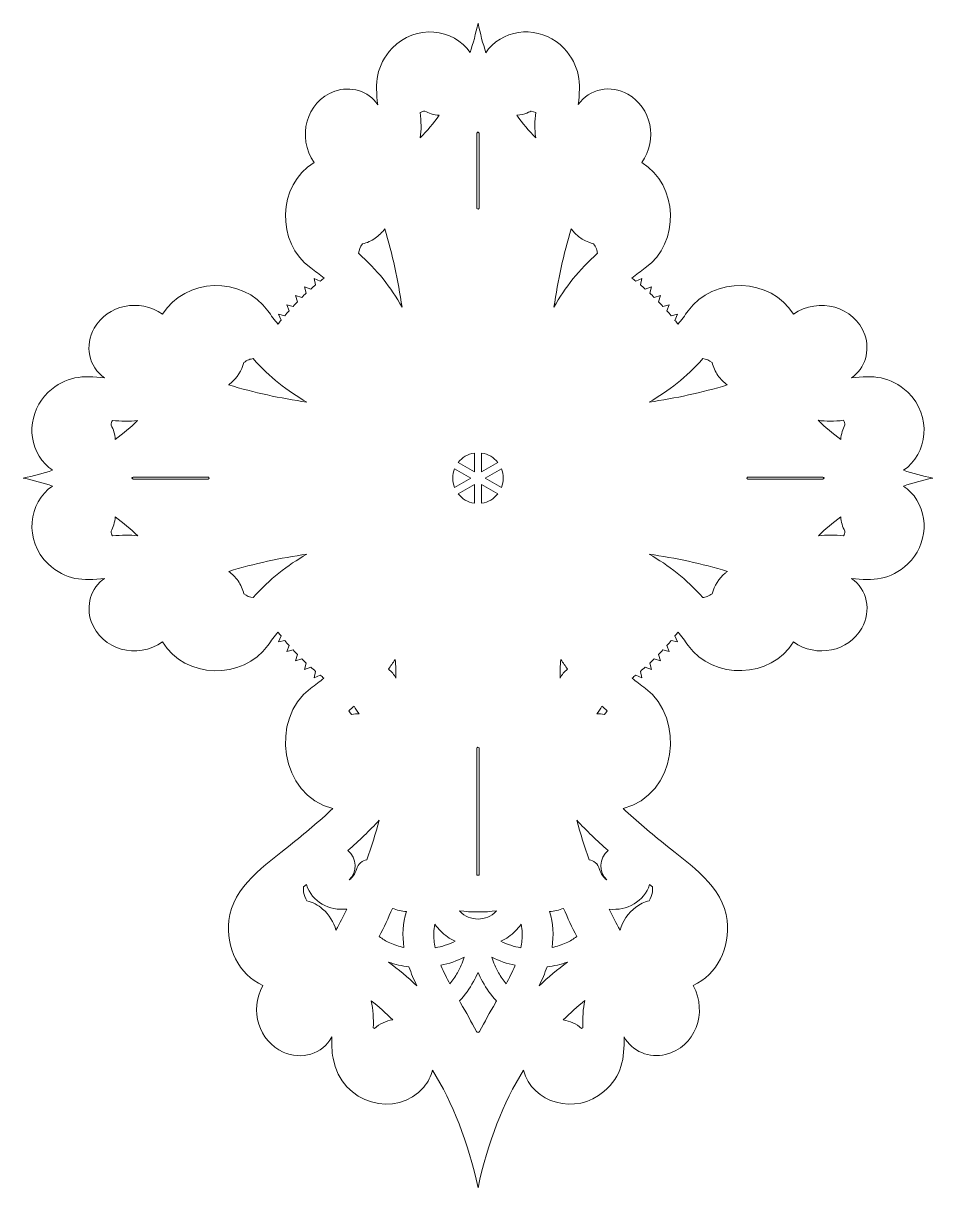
# Model space of a CAD drawing. Header units: millimetres. Extents: x -308 to 308, y -391 to 391.
# Drawn here: x 109.2 to 307.7, y -127 to 127 of the extents above; entities that cross this region are included whole.
import ezdxf

# ---------------------------------------------------------------- set-up
doc = ezdxf.new("R2010")
doc.units = ezdxf.units.MM
doc.header["$MEASUREMENT"] = 0
doc.layers.add('layer 1', color=7, linetype='Continuous')

msp = doc.modelspace()

# ---------------------------------------------------------------- linework, layer by layer
at = {"layer": 'layer 1', "lineweight": 9}
for points, knots in [([(246.9035, 67.1776), (246.9035, 67.1776), (248.271, 67.6171), (248.271, 67.6171), (248.271, 67.6171), (248.271, 67.6171), (247.8316, 66.2499), (247.8316, 66.2499), (247.8316, 66.2499), (248.1557, 65.9181), (248.4754, 65.5819), (248.7911, 65.242), (248.7911, 65.242), (248.7911, 65.242), (250.1785, 65.6139), (250.1785, 65.6139), (250.1785, 65.6139), (250.1785, 65.6139), (249.6726, 64.2701), (249.6726, 64.2701), (249.6726, 64.2701), (249.98, 63.9229), (250.2831, 63.5718), (250.5818, 63.2169), (250.5818, 63.2169), (250.5818, 63.2169), (251.9846, 63.52), (251.9846, 63.52), (251.9846, 63.52), (251.9846, 63.52), (251.4139, 62.2039), (251.4139, 62.2039), (251.4139, 62.2039), (251.6376, 61.9249), (251.8588, 61.6438), (252.0772, 61.3605), (252.0772, 61.3605), (252.8261, 62.2763), (253.5649, 63.2484), (254.2988, 64.2828), (254.2988, 64.2828), (259.6954, 71.8892), (272.4343, 71.6078), (277.2538, 63.5239), (277.2538, 63.5239), (282.7929, 67.3551), (290.5658, 65.3053), (292.825, 59.0506), (292.825, 59.0506), (294.0518, 55.6542), (292.9371, 51.6691), (289.8992, 49.659), (289.8992, 49.659), (294.5793, 50.2134), (298.4144, 50.1022), (302.2225, 46.5014), (302.2225, 46.5014), (307.5685, 41.4463), (306.5808, 32.9895), (301.2497, 29.4994), (301.2497, 29.4994), (303.2763, 28.8435), (305.4093, 28.2696), (307.654, 27.7818), (307.654, 27.7818), (305.4073, 27.2935), (303.2724, 26.7191), (301.2443, 26.0624), (301.2443, 26.0624), (301.8006, 25.6924), (302.3336, 25.2525), (302.8334, 24.7387), (302.8334, 24.7387), (307.0859, 20.3671), (306.5908, 13.1927), (302.2225, 9.0622), (302.2225, 9.0622), (298.418, 5.4648), (294.5847, 5.3517), (289.9101, 5.904), (289.9101, 5.904), (293.4236, 3.531), (294.3159, -1.1938), (292.1747, -4.9285), (292.1747, -4.9285), (289.2664, -10.0011), (282.3823, -11.5305), (277.255, -7.958), (277.255, -7.958), (272.4747, -15.9686), (259.7108, -16.3473), (254.2988, -8.7192), (254.2988, -8.7192), (253.5649, -7.6847), (252.826, -6.7124), (252.077, -5.7967), (252.077, -5.7967), (251.8586, -6.0804), (251.6374, -6.3618), (251.4135, -6.641), (251.4135, -6.641), (251.4135, -6.641), (251.984, -7.9567), (251.984, -7.9567), (251.984, -7.9567), (251.984, -7.9567), (250.5813, -7.6536), (250.5813, -7.6536), (250.5813, -7.6536), (250.2826, -8.0084), (249.9796, -8.3597), (249.6722, -8.7068), (249.6722, -8.7068), (249.6722, -8.7068), (250.178, -10.0503), (250.178, -10.0503), (250.178, -10.0503), (250.178, -10.0503), (248.7909, -9.6785), (248.7909, -9.6785), (248.7909, -9.6785), (248.4754, -10.0182), (248.1557, -10.3538), (247.8318, -10.6855), (247.8318, -10.6855), (247.8318, -10.6855), (248.2713, -12.053), (248.2713, -12.053), (248.2713, -12.053), (248.2713, -12.053), (246.9041, -11.6136), (246.9041, -11.6136), (246.9041, -11.6136), (246.5723, -11.9377), (246.2361, -12.2574), (245.8962, -12.5731), (245.8962, -12.5731), (245.8962, -12.5731), (246.2681, -13.9605), (246.2681, -13.9605), (246.2681, -13.9605), (246.2681, -13.9605), (244.9243, -13.4546), (244.9243, -13.4546), (244.9243, -13.4546), (244.5771, -13.762), (244.226, -14.0651), (243.8711, -14.3638), (243.8711, -14.3638), (243.8711, -14.3638), (244.1742, -15.7666), (244.1742, -15.7666), (244.1742, -15.7666), (244.1742, -15.7666), (242.8581, -15.1959), (242.8581, -15.1959), (242.8581, -15.1959), (242.5934, -15.4082), (242.3268, -15.6181), (242.0582, -15.8256), (242.0582, -15.8256), (242.9756, -16.5928), (243.9472, -17.3524), (244.9785, -18.1106), (244.9785, -18.1106), (253.7446, -24.556), (251.8815, -41.3515), (240.0917, -44.2842), (240.0917, -44.2842), (243.0581, -47.0927), (246.2353, -49.6751), (249.4076, -52.2448), (249.4076, -52.2448), (254.6995, -56.5314), (261.9822, -61.3414), (262.8151, -68.722), (262.8151, -68.722), (263.4666, -74.4952), (260.6921, -80.4448), (255.3942, -82.9156), (255.3942, -82.9156), (258.6457, -88.8626), (255.7998, -96.3419), (249.3626, -97.9493), (249.3626, -97.9493), (245.8639, -98.823), (241.9846, -97.2567), (240.3167, -94.1006), (240.3167, -94.1006), (240.3887, -98.7983), (239.8957, -102.5957), (235.9223, -106.0211), (235.9223, -106.0211), (229.7788, -111.3174), (220.2187, -108.5437), (218.3581, -101.3672), (218.3581, -101.3672), (213.9522, -108.4863), (210.612, -116.9879), (208.4361, -127), (208.4361, -127), (206.2594, -116.9839), (202.9174, -108.4794), (198.5089, -101.3586), (198.5089, -101.3586), (198.1667, -102.6662), (197.5358, -103.9253), (196.6074, -105.0337), (196.6074, -105.0337), (190.7541, -112.0216), (178.6179, -108.852), (176.806, -98.7678), (176.806, -98.7678), (176.526, -97.2095), (176.5116, -95.6675), (176.5487, -94.1086), (176.5487, -94.1086), (174.5254, -97.8606), (169.8681, -99.2113), (165.9261, -97.4124), (165.9261, -97.4124), (160.6274, -94.9944), (158.4725, -88.337), (161.478, -82.9156), (161.478, -82.9156), (156.1802, -80.4448), (153.4056, -74.4955), (154.0571, -68.722), (154.0571, -68.722), (154.8899, -61.3414), (162.1728, -56.5314), (167.4646, -52.2448), (167.4646, -52.2448), (170.6336, -49.6779), (173.8074, -47.0981), (176.7711, -44.293), (176.7711, -44.293), (165.1469, -41.444), (163.0241, -24.6319), (171.8937, -18.1106), (171.8937, -18.1106), (172.925, -17.3524), (173.8965, -16.5927), (174.814, -15.8255), (174.814, -15.8255), (174.545, -15.6179), (174.2781, -15.408), (174.0132, -15.1955), (174.0132, -15.1955), (174.0132, -15.1955), (172.6975, -15.766), (172.6975, -15.766), (172.6975, -15.766), (172.6975, -15.766), (173.0006, -14.3633), (173.0006, -14.3633), (173.0006, -14.3633), (172.6458, -14.0646), (172.2945, -13.7616), (171.9474, -13.4542), (171.9474, -13.4542), (171.9474, -13.4542), (170.6039, -13.96), (170.6039, -13.96), (170.6039, -13.96), (170.6039, -13.96), (170.9757, -12.5729), (170.9757, -12.5729), (170.9757, -12.5729), (170.636, -12.2574), (170.3004, -11.9377), (169.9687, -11.6138), (169.9687, -11.6138), (169.9687, -11.6138), (168.6012, -12.0533), (168.6012, -12.0533), (168.6012, -12.0533), (168.6012, -12.0533), (169.0406, -10.6861), (169.0406, -10.6861), (169.0406, -10.6861), (168.7165, -10.3543), (168.3968, -10.0181), (168.0811, -9.6782), (168.0811, -9.6782), (168.0811, -9.6782), (166.6937, -10.0501), (166.6937, -10.0501), (166.6937, -10.0501), (166.6937, -10.0501), (167.1996, -8.7063), (167.1996, -8.7063), (167.1996, -8.7063), (166.8922, -8.3591), (166.5891, -8.008), (166.2904, -7.6531), (166.2904, -7.6531), (166.2904, -7.6531), (164.8876, -7.9562), (164.8876, -7.9562), (164.8876, -7.9562), (164.8876, -7.9562), (165.4583, -6.6401), (165.4583, -6.6401), (165.4583, -6.6401), (165.2345, -6.3611), (165.0133, -6.08), (164.7949, -5.7966), (164.7949, -5.7966), (164.0459, -6.7124), (163.3072, -7.6845), (162.5732, -8.719), (162.5732, -8.719), (157.1766, -16.3254), (144.4377, -16.044), (139.6182, -7.9601), (139.6182, -7.9601), (134.0792, -11.7912), (126.3063, -9.7416), (124.047, -3.4868), (124.047, -3.4868), (122.8201, -0.0903), (123.9349, 3.8944), (126.9726, 5.9048), (126.9726, 5.9048), (122.2926, 5.3504), (118.4575, 5.4616), (114.6495, 9.0624), (114.6495, 9.0624), (109.3034, 14.1175), (110.2912, 22.5744), (115.6223, 26.0644), (115.6223, 26.0644), (113.5957, 26.7203), (111.4627, 27.2942), (109.218, 27.782), (109.218, 27.782), (111.4647, 28.2703), (113.5996, 28.8447), (115.6277, 29.5014), (115.6277, 29.5014), (115.0714, 29.8714), (114.5384, 30.3113), (114.0386, 30.8251), (114.0386, 30.8251), (109.7861, 35.1967), (110.2812, 42.3711), (114.6495, 46.5016), (114.6495, 46.5016), (118.454, 50.099), (122.2873, 50.2121), (126.9619, 49.6598), (126.9619, 49.6598), (123.4484, 52.0328), (122.5561, 56.7576), (124.6973, 60.4923), (124.6973, 60.4923), (127.6056, 65.5649), (134.4897, 67.0943), (139.617, 63.5218), (139.617, 63.5218), (144.3973, 71.5324), (157.1612, 71.9111), (162.5732, 64.283), (162.5732, 64.283), (163.3072, 63.2485), (164.0461, 62.2763), (164.7951, 61.3604), (164.7951, 61.3604), (165.0136, 61.6441), (165.2347, 61.9256), (165.4587, 62.2048), (165.4587, 62.2048), (165.4587, 62.2048), (164.8882, 63.5205), (164.8882, 63.5205), (164.8882, 63.5205), (164.8882, 63.5205), (166.2909, 63.2174), (166.2909, 63.2174), (166.2909, 63.2174), (166.5896, 63.5722), (166.8926, 63.9235), (167.2, 64.2706), (167.2, 64.2706), (167.2, 64.2706), (166.6942, 65.6141), (166.6942, 65.6141), (166.6942, 65.6141), (166.6942, 65.6141), (168.0813, 65.2423), (168.0813, 65.2423), (168.0813, 65.2423), (168.3968, 65.582), (168.7165, 65.9176), (169.0404, 66.2493), (169.0404, 66.2493), (169.0404, 66.2493), (168.6009, 67.6168), (168.6009, 67.6168), (168.6009, 67.6168), (168.6009, 67.6168), (169.9681, 67.1774), (169.9681, 67.1774), (169.9681, 67.1774), (170.2999, 67.5015), (170.6361, 67.8212), (170.976, 68.1369), (170.976, 68.1369), (170.976, 68.1369), (170.6041, 69.5243), (170.6041, 69.5243), (170.6041, 69.5243), (170.6041, 69.5243), (171.9479, 69.0184), (171.9479, 69.0184), (171.9479, 69.0184), (172.2951, 69.3258), (172.6462, 69.6289), (173.0011, 69.9276), (173.0011, 69.9276), (173.0011, 69.9276), (172.698, 71.3304), (172.698, 71.3304), (172.698, 71.3304), (172.698, 71.3304), (174.0141, 70.7597), (174.0141, 70.7597), (174.0141, 70.7597), (174.2931, 70.9834), (174.5742, 71.2045), (174.8575, 71.423), (174.8575, 71.423), (173.9417, 72.172), (172.9696, 72.9108), (171.9351, 73.6447), (171.9351, 73.6447), (164.3287, 79.0413), (164.6101, 91.7802), (172.694, 96.5997), (172.694, 96.5997), (168.8629, 102.1387), (170.9125, 109.9116), (177.1673, 112.1709), (177.1673, 112.1709), (180.5638, 113.3978), (184.5485, 112.283), (186.5589, 109.2453), (186.5589, 109.2453), (186.0045, 113.9253), (186.1157, 117.7604), (189.7165, 121.5684), (189.7165, 121.5684), (194.7716, 126.9145), (203.2285, 125.9267), (206.7185, 120.5956), (206.7185, 120.5956), (207.3744, 122.6222), (207.9483, 124.7552), (208.4361, 126.9999), (208.4361, 126.9999), (208.9244, 124.7532), (209.4988, 122.6183), (210.1555, 120.5902), (210.1555, 120.5902), (210.5255, 121.1465), (210.9654, 121.6795), (211.4792, 122.1793), (211.4792, 122.1793), (215.8508, 126.4318), (223.0252, 125.9367), (227.1557, 121.5684), (227.1557, 121.5684), (230.7531, 117.7639), (230.8662, 113.9306), (230.3139, 109.256), (230.3139, 109.256), (232.6869, 112.7695), (237.4117, 113.6618), (241.1464, 111.5206), (241.1464, 111.5206), (246.219, 108.6123), (247.7484, 101.7282), (244.1759, 96.6009), (244.1759, 96.6009), (252.1865, 91.8206), (252.5652, 79.0567), (244.9371, 73.6447), (244.9371, 73.6447), (243.9026, 72.9108), (242.9304, 72.1719), (242.0146, 71.4229), (242.0146, 71.4229), (242.2983, 71.2044), (242.5798, 70.9833), (242.859, 70.7593), (242.859, 70.7593), (242.859, 70.7593), (244.1747, 71.3298), (244.1747, 71.3298), (244.1747, 71.3298), (244.1747, 71.3298), (243.8716, 69.9271), (243.8716, 69.9271), (243.8716, 69.9271), (244.2264, 69.6284), (244.5777, 69.3254), (244.9248, 69.018), (244.9248, 69.018), (244.9248, 69.018), (246.2683, 69.5238), (246.2683, 69.5238), (246.2683, 69.5238), (246.2683, 69.5238), (245.8965, 68.1367), (245.8965, 68.1367), (245.8965, 68.1367), (246.2362, 67.8212), (246.5718, 67.5015), (246.9035, 67.1776)], [0, 0, 0, 0, 0.00763359, 0.00763359, 0.00763359, 0.00763359, 0.01526718, 0.01526718, 0.01526718, 0.01526718, 0.02290076, 0.02290076, 0.02290076, 0.02290076, 0.03053435, 0.03053435, 0.03053435, 0.03053435, 0.03816794, 0.03816794, 0.03816794, 0.03816794, 0.04580153, 0.04580153, 0.04580153, 0.04580153, 0.05343511, 0.05343511, 0.05343511, 0.05343511, 0.0610687, 0.0610687, 0.0610687, 0.0610687, 0.06870229, 0.06870229, 0.06870229, 0.06870229, 0.07633588, 0.07633588, 0.07633588, 0.07633588, 0.08396947, 0.08396947, 0.08396947, 0.08396947, 0.09160305, 0.09160305, 0.09160305, 0.09160305, 0.09923664, 0.09923664, 0.09923664, 0.09923664, 0.10687023, 0.10687023, 0.10687023, 0.10687023, 0.11450382, 0.11450382, 0.11450382, 0.11450382, 0.1221374, 0.1221374, 0.1221374, 0.1221374, 0.12977099, 0.12977099, 0.12977099, 0.12977099, 0.13740458, 0.13740458, 0.13740458, 0.13740458, 0.14503817, 0.14503817, 0.14503817, 0.14503817, 0.15267176, 0.15267176, 0.15267176, 0.15267176, 0.16030534, 0.16030534, 0.16030534, 0.16030534, 0.16793893, 0.16793893, 0.16793893, 0.16793893, 0.17557252, 0.17557252, 0.17557252, 0.17557252, 0.18320611, 0.18320611, 0.18320611, 0.18320611, 0.19083969, 0.19083969, 0.19083969, 0.19083969, 0.19847328, 0.19847328, 0.19847328, 0.19847328, 0.20610687, 0.20610687, 0.20610687, 0.20610687, 0.21374046, 0.21374046, 0.21374046, 0.21374046, 0.22137405, 0.22137405, 0.22137405, 0.22137405, 0.22900763, 0.22900763, 0.22900763, 0.22900763, 0.23664122, 0.23664122, 0.23664122, 0.23664122, 0.24427481, 0.24427481, 0.24427481, 0.24427481, 0.2519084, 0.2519084, 0.2519084, 0.2519084, 0.25954198, 0.25954198, 0.25954198, 0.25954198, 0.26717557, 0.26717557, 0.26717557, 0.26717557, 0.27480916, 0.27480916, 0.27480916, 0.27480916, 0.28244275, 0.28244275, 0.28244275, 0.28244275, 0.29007634, 0.29007634, 0.29007634, 0.29007634, 0.29770992, 0.29770992, 0.29770992, 0.29770992, 0.30534351, 0.30534351, 0.30534351, 0.30534351, 0.3129771, 0.3129771, 0.3129771, 0.3129771, 0.32061069, 0.32061069, 0.32061069, 0.32061069, 0.32824427, 0.32824427, 0.32824427, 0.32824427, 0.33587786, 0.33587786, 0.33587786, 0.33587786, 0.34351145, 0.34351145, 0.34351145, 0.34351145, 0.35114504, 0.35114504, 0.35114504, 0.35114504, 0.35877863, 0.35877863, 0.35877863, 0.35877863, 0.36641221, 0.36641221, 0.36641221, 0.36641221, 0.3740458, 0.3740458, 0.3740458, 0.3740458, 0.38167939, 0.38167939, 0.38167939, 0.38167939, 0.38931298, 0.38931298, 0.38931298, 0.38931298, 0.39694656, 0.39694656, 0.39694656, 0.39694656, 0.40458015, 0.40458015, 0.40458015, 0.40458015, 0.41221374, 0.41221374, 0.41221374, 0.41221374, 0.41984733, 0.41984733, 0.41984733, 0.41984733, 0.42748092, 0.42748092, 0.42748092, 0.42748092, 0.4351145, 0.4351145, 0.4351145, 0.4351145, 0.44274809, 0.44274809, 0.44274809, 0.44274809, 0.45038168, 0.45038168, 0.45038168, 0.45038168, 0.45801527, 0.45801527, 0.45801527, 0.45801527, 0.46564885, 0.46564885, 0.46564885, 0.46564885, 0.47328244, 0.47328244, 0.47328244, 0.47328244, 0.48091603, 0.48091603, 0.48091603, 0.48091603, 0.48854962, 0.48854962, 0.48854962, 0.48854962, 0.49618321, 0.49618321, 0.49618321, 0.49618321, 0.50381679, 0.50381679, 0.50381679, 0.50381679, 0.51145038, 0.51145038, 0.51145038, 0.51145038, 0.51908397, 0.51908397, 0.51908397, 0.51908397, 0.52671756, 0.52671756, 0.52671756, 0.52671756, 0.53435115, 0.53435115, 0.53435115, 0.53435115, 0.54198473, 0.54198473, 0.54198473, 0.54198473, 0.54961832, 0.54961832, 0.54961832, 0.54961832, 0.55725191, 0.55725191, 0.55725191, 0.55725191, 0.5648855, 0.5648855, 0.5648855, 0.5648855, 0.57251908, 0.57251908, 0.57251908, 0.57251908, 0.58015267, 0.58015267, 0.58015267, 0.58015267, 0.58778626, 0.58778626, 0.58778626, 0.58778626, 0.59541985, 0.59541985, 0.59541985, 0.59541985, 0.60305344, 0.60305344, 0.60305344, 0.60305344, 0.61068702, 0.61068702, 0.61068702, 0.61068702, 0.61832061, 0.61832061, 0.61832061, 0.61832061, 0.6259542, 0.6259542, 0.6259542, 0.6259542, 0.63358779, 0.63358779, 0.63358779, 0.63358779, 0.64122137, 0.64122137, 0.64122137, 0.64122137, 0.64885496, 0.64885496, 0.64885496, 0.64885496, 0.65648855, 0.65648855, 0.65648855, 0.65648855, 0.66412214, 0.66412214, 0.66412214, 0.66412214, 0.67175573, 0.67175573, 0.67175573, 0.67175573, 0.67938931, 0.67938931, 0.67938931, 0.67938931, 0.6870229, 0.6870229, 0.6870229, 0.6870229, 0.69465649, 0.69465649, 0.69465649, 0.69465649, 0.70229008, 0.70229008, 0.70229008, 0.70229008, 0.70992366, 0.70992366, 0.70992366, 0.70992366, 0.71755725, 0.71755725, 0.71755725, 0.71755725, 0.72519084, 0.72519084, 0.72519084, 0.72519084, 0.73282443, 0.73282443, 0.73282443, 0.73282443, 0.74045802, 0.74045802, 0.74045802, 0.74045802, 0.7480916, 0.7480916, 0.7480916, 0.7480916, 0.75572519, 0.75572519, 0.75572519, 0.75572519, 0.76335878, 0.76335878, 0.76335878, 0.76335878, 0.77099237, 0.77099237, 0.77099237, 0.77099237, 0.77862595, 0.77862595, 0.77862595, 0.77862595, 0.78625954, 0.78625954, 0.78625954, 0.78625954, 0.79389313, 0.79389313, 0.79389313, 0.79389313, 0.80152672, 0.80152672, 0.80152672, 0.80152672, 0.80916031, 0.80916031, 0.80916031, 0.80916031, 0.81679389, 0.81679389, 0.81679389, 0.81679389, 0.82442748, 0.82442748, 0.82442748, 0.82442748, 0.83206107, 0.83206107, 0.83206107, 0.83206107, 0.83969466, 0.83969466, 0.83969466, 0.83969466, 0.84732824, 0.84732824, 0.84732824, 0.84732824, 0.85496183, 0.85496183, 0.85496183, 0.85496183, 0.86259542, 0.86259542, 0.86259542, 0.86259542, 0.87022901, 0.87022901, 0.87022901, 0.87022901, 0.8778626, 0.8778626, 0.8778626, 0.8778626, 0.88549618, 0.88549618, 0.88549618, 0.88549618, 0.89312977, 0.89312977, 0.89312977, 0.89312977, 0.90076336, 0.90076336, 0.90076336, 0.90076336, 0.90839695, 0.90839695, 0.90839695, 0.90839695, 0.91603053, 0.91603053, 0.91603053, 0.91603053, 0.92366412, 0.92366412, 0.92366412, 0.92366412, 0.93129771, 0.93129771, 0.93129771, 0.93129771, 0.9389313, 0.9389313, 0.9389313, 0.9389313, 0.94656489, 0.94656489, 0.94656489, 0.94656489, 0.95419847, 0.95419847, 0.95419847, 0.95419847, 0.96183206, 0.96183206, 0.96183206, 0.96183206, 0.96946565, 0.96946565, 0.96946565, 0.96946565, 0.97709924, 0.97709924, 0.97709924, 0.97709924, 0.98473282, 0.98473282, 0.98473282, 0.98473282, 1, 1, 1, 1]), ([(199.9825, 106.9412), (198.7053, 105.1631), (197.3184, 103.5272), (195.8264, 102.0277), (195.8264, 102.0277), (196.0941, 103.7274), (196.0499, 105.5502), (195.825, 107.5359), (195.825, 107.5359), (196.1403, 107.7019), (196.4786, 107.7982), (196.8399, 107.8455), (196.8399, 107.8455), (197.2832, 107.6012), (197.7529, 107.4066), (198.2375, 107.259), (198.2375, 107.259), (198.8279, 107.0792), (199.4114, 106.9764), (199.9825, 106.9412)], [0, 0, 0, 0, 0.16666667, 0.16666667, 0.16666667, 0.16666667, 0.33333333, 0.33333333, 0.33333333, 0.33333333, 0.5, 0.5, 0.5, 0.5, 0.66666667, 0.66666667, 0.66666667, 0.66666667, 1, 1, 1, 1]), ([(221.0306, 102.0431), (219.5478, 103.5351), (218.1689, 105.162), (216.8983, 106.9293), (216.8983, 106.9293), (218.6818, 107.0571), (219.9132, 107.8245), (220.025, 107.8459), (220.025, 107.8459), (220.025, 107.8459), (221.045, 107.5374), (221.045, 107.5374), (221.045, 107.5374), (220.8289, 105.7012), (220.7262, 103.8825), (221.0306, 102.0431)], [0, 0, 0, 0, 0.2, 0.2, 0.2, 0.2, 0.4, 0.4, 0.4, 0.4, 0.6, 0.6, 0.6, 0.6, 1, 1, 1, 1]), ([(208.4361, 103.3547), (208.361, 103.241), (208.2854, 103.1276), (208.2094, 103.0145), (208.2094, 103.0145), (208.2094, 103.0145), (208.2094, 86.5955), (208.2094, 86.5955), (208.2094, 86.5955), (208.2851, 86.5511), (208.3607, 86.5064), (208.4361, 86.4615), (208.4361, 86.4615), (208.5115, 86.5064), (208.5871, 86.5511), (208.6628, 86.5955), (208.6628, 86.5955), (208.6628, 86.5955), (208.6628, 103.0145), (208.6628, 103.0145), (208.6628, 103.0145), (208.5868, 103.1276), (208.5112, 103.241), (208.4361, 103.3547)], [0, 0, 0, 0, 0.14285714, 0.14285714, 0.14285714, 0.14285714, 0.28571429, 0.28571429, 0.28571429, 0.28571429, 0.42857143, 0.42857143, 0.42857143, 0.42857143, 0.57142857, 0.57142857, 0.57142857, 0.57142857, 0.71428571, 0.71428571, 0.71428571, 0.71428571, 1, 1, 1, 1]), ([(188.1009, 82.172), (189.7898, 76.5986), (191.0166, 70.9083), (191.858, 65.0991), (191.858, 65.0991), (189.4457, 69.386), (186.4037, 73.2375), (182.3731, 76.8326), (182.3731, 76.8326), (182.4545, 77.5892), (182.759, 78.2475), (183.2146, 78.8634), (183.2146, 78.8634), (184.2221, 79.107), (185.1698, 79.5413), (186.0205, 80.139), (186.0205, 80.139), (186.8364, 80.7123), (187.5317, 81.4016), (188.1009, 82.172)], [0, 0, 0, 0, 0.16666667, 0.16666667, 0.16666667, 0.16666667, 0.33333333, 0.33333333, 0.33333333, 0.33333333, 0.5, 0.5, 0.5, 0.5, 0.66666667, 0.66666667, 0.66666667, 0.66666667, 1, 1, 1, 1]), ([(225.0142, 65.099), (225.8551, 70.9055), (227.0814, 76.5932), (228.7689, 82.164), (228.7689, 82.164), (230.7907, 79.4313), (233.5311, 78.958), (233.6413, 78.8849), (233.6413, 78.8849), (233.8976, 78.5408), (234.118, 78.168), (234.2728, 77.768), (234.2728, 77.768), (234.3906, 77.4638), (234.4652, 77.152), (234.4993, 76.8327), (234.4993, 76.8327), (230.4685, 73.2376), (227.4265, 69.386), (225.0142, 65.099)], [0, 0, 0, 0, 0.16666667, 0.16666667, 0.16666667, 0.16666667, 0.33333333, 0.33333333, 0.33333333, 0.33333333, 0.5, 0.5, 0.5, 0.5, 0.66666667, 0.66666667, 0.66666667, 0.66666667, 1, 1, 1, 1]), ([(171.119, 44.36), (165.2999, 45.2027), (159.6002, 46.4323), (154.0179, 48.1255), (154.0179, 48.1255), (154.1846, 48.2504), (154.3489, 48.3813), (154.5101, 48.5188), (154.5101, 48.5188), (155.892, 49.6981), (156.8997, 51.2281), (157.3333, 52.9874), (157.3333, 52.9874), (157.6773, 53.2436), (158.05, 53.4639), (158.4499, 53.6187), (158.4499, 53.6187), (158.7541, 53.7365), (159.0659, 53.8111), (159.3852, 53.8452), (159.3852, 53.8452), (162.9803, 49.8144), (166.832, 46.7724), (171.119, 44.36)], [0, 0, 0, 0, 0.14285714, 0.14285714, 0.14285714, 0.14285714, 0.28571429, 0.28571429, 0.28571429, 0.28571429, 0.42857143, 0.42857143, 0.42857143, 0.42857143, 0.57142857, 0.57142857, 0.57142857, 0.57142857, 0.71428571, 0.71428571, 0.71428571, 0.71428571, 1, 1, 1, 1]), ([(262.8261, 48.117), (257.2528, 46.4282), (251.5624, 45.2013), (245.7532, 44.3599), (245.7532, 44.3599), (250.0401, 46.7721), (253.8916, 49.8142), (257.4867, 53.8448), (257.4867, 53.8448), (258.2433, 53.7634), (258.9016, 53.4589), (259.5175, 53.0033), (259.5175, 53.0033), (259.7611, 51.9958), (260.1954, 51.0481), (260.7931, 50.1974), (260.7931, 50.1974), (261.3664, 49.3815), (262.0557, 48.6862), (262.8261, 48.117)], [0, 0, 0, 0, 0.16666667, 0.16666667, 0.16666667, 0.16666667, 0.33333333, 0.33333333, 0.33333333, 0.33333333, 0.5, 0.5, 0.5, 0.5, 0.66666667, 0.66666667, 0.66666667, 0.66666667, 1, 1, 1, 1]), ([(134.1748, 40.3765), (132.6806, 38.8914), (131.0511, 37.5108), (129.2807, 36.2386), (129.2807, 36.2386), (129.2164, 37.3254), (128.9113, 38.4002), (128.3716, 39.3716), (128.3716, 39.3716), (128.4185, 39.7344), (128.5146, 40.0742), (128.6809, 40.3909), (128.6809, 40.3909), (130.5169, 40.1748), (132.3355, 40.0722), (134.1748, 40.3765)], [0, 0, 0, 0, 0.2, 0.2, 0.2, 0.2, 0.4, 0.4, 0.4, 0.4, 0.6, 0.6, 0.6, 0.6, 1, 1, 1, 1]), ([(287.5953, 36.2354), (285.8172, 37.5126), (284.1813, 38.8995), (282.6818, 40.3915), (282.6818, 40.3915), (284.3815, 40.1238), (286.2043, 40.168), (288.19, 40.3929), (288.19, 40.3929), (288.356, 40.0776), (288.4523, 39.7393), (288.4996, 39.378), (288.4996, 39.378), (288.2553, 38.9347), (288.0607, 38.465), (287.9131, 37.9804), (287.9131, 37.9804), (287.7333, 37.39), (287.6305, 36.8065), (287.5953, 36.2354)], [0, 0, 0, 0, 0.16666667, 0.16666667, 0.16666667, 0.16666667, 0.33333333, 0.33333333, 0.33333333, 0.33333333, 0.5, 0.5, 0.5, 0.5, 0.66666667, 0.66666667, 0.66666667, 0.66666667, 1, 1, 1, 1]), ([(207.6392, 33.2454), (206.2103, 33.0389), (204.9585, 32.2853), (204.1032, 31.2037), (204.1032, 31.2037), (204.1032, 31.2037), (207.6391, 29.1622), (207.6391, 29.1622), (207.6391, 29.1622), (207.6391, 29.1622), (207.6392, 33.2454), (207.6392, 33.2454)], [0, 0, 0, 0, 0.25, 0.25, 0.25, 0.25, 0.5, 0.5, 0.5, 0.5, 1, 1, 1, 1]), ([(212.7689, 31.2036), (211.9135, 32.2852), (210.6618, 33.0388), (209.233, 33.2454), (209.233, 33.2454), (209.233, 33.2454), (209.2329, 29.162), (209.2329, 29.162), (209.2329, 29.162), (209.2329, 29.162), (212.7689, 31.2036), (212.7689, 31.2036)], [0, 0, 0, 0, 0.25, 0.25, 0.25, 0.25, 0.5, 0.5, 0.5, 0.5, 1, 1, 1, 1]), ([(149.7559, 27.7816), (149.7109, 27.857), (149.6662, 27.9326), (149.6218, 28.0083), (149.6218, 28.0083), (149.6218, 28.0083), (133.2028, 28.0083), (133.2028, 28.0083), (133.2028, 28.0083), (133.0899, 27.9324), (132.9767, 27.857), (132.8632, 27.782), (132.8632, 27.782), (132.9771, 27.7068), (133.0907, 27.6311), (133.204, 27.5549), (133.204, 27.5549), (133.204, 27.5549), (149.6218, 27.5549), (149.6218, 27.5549), (149.6218, 27.5549), (149.6662, 27.6306), (149.7109, 27.7062), (149.7559, 27.7816)], [0, 0, 0, 0, 0.14285714, 0.14285714, 0.14285714, 0.14285714, 0.28571429, 0.28571429, 0.28571429, 0.28571429, 0.42857143, 0.42857143, 0.42857143, 0.42857143, 0.57142857, 0.57142857, 0.57142857, 0.57142857, 0.71428571, 0.71428571, 0.71428571, 0.71428571, 1, 1, 1, 1]), ([(203.3053, 29.8241), (203.0536, 29.1924), (202.915, 28.5034), (202.915, 27.7819), (202.915, 27.7819), (202.915, 27.0604), (203.0537, 26.3714), (203.3053, 25.7397), (203.3053, 25.7397), (203.3053, 25.7397), (206.8424, 27.7819), (206.8424, 27.7819), (206.8424, 27.7819), (206.8424, 27.7819), (203.3053, 29.8241), (203.3053, 29.8241)], [0, 0, 0, 0, 0.2, 0.2, 0.2, 0.2, 0.4, 0.4, 0.4, 0.4, 0.6, 0.6, 0.6, 0.6, 1, 1, 1, 1]), ([(213.5668, 25.7398), (213.8184, 26.3715), (213.957, 27.0605), (213.957, 27.7819), (213.957, 27.7819), (213.957, 28.5033), (213.8185, 29.1923), (213.5668, 29.824), (213.5668, 29.824), (213.5668, 29.824), (210.0297, 27.7819), (210.0297, 27.7819), (210.0297, 27.7819), (210.0297, 27.7819), (213.5668, 25.7398), (213.5668, 25.7398)], [0, 0, 0, 0, 0.2, 0.2, 0.2, 0.2, 0.4, 0.4, 0.4, 0.4, 0.6, 0.6, 0.6, 0.6, 1, 1, 1, 1]), ([(267.25, 28.0079), (267.2056, 27.9322), (267.1609, 27.8566), (267.116, 27.7812), (267.116, 27.7812), (267.1609, 27.7058), (267.2056, 27.6302), (267.25, 27.5545), (267.25, 27.5545), (267.25, 27.5545), (283.6678, 27.5545), (283.6678, 27.5545), (283.6678, 27.5545), (283.7812, 27.6307), (283.8949, 27.7065), (284.0088, 27.7818), (284.0088, 27.7818), (283.8954, 27.8567), (283.7823, 27.9321), (283.6695, 28.0079), (283.6695, 28.0079), (283.6695, 28.0079), (267.25, 28.0079), (267.25, 28.0079)], [0, 0, 0, 0, 0.14285714, 0.14285714, 0.14285714, 0.14285714, 0.28571429, 0.28571429, 0.28571429, 0.28571429, 0.42857143, 0.42857143, 0.42857143, 0.42857143, 0.57142857, 0.57142857, 0.57142857, 0.57142857, 0.71428571, 0.71428571, 0.71428571, 0.71428571, 1, 1, 1, 1]), ([(204.1031, 24.3601), (204.9585, 23.2785), (206.2103, 22.525), (207.6392, 22.3184), (207.6392, 22.3184), (207.6392, 22.3184), (207.6393, 26.4017), (207.6393, 26.4017), (207.6393, 26.4017), (207.6393, 26.4017), (204.1031, 24.3601), (204.1031, 24.3601)], [0, 0, 0, 0, 0.25, 0.25, 0.25, 0.25, 0.5, 0.5, 0.5, 0.5, 1, 1, 1, 1]), ([(209.233, 22.3184), (210.6618, 22.5251), (211.9136, 23.2785), (212.7689, 24.3602), (212.7689, 24.3602), (212.7689, 24.3602), (209.2329, 26.4018), (209.2329, 26.4018), (209.2329, 26.4018), (209.2329, 26.4018), (209.233, 22.3184), (209.233, 22.3184)], [0, 0, 0, 0, 0.25, 0.25, 0.25, 0.25, 0.5, 0.5, 0.5, 0.5, 1, 1, 1, 1]), ([(129.2767, 19.3284), (131.0548, 18.0512), (132.6907, 16.6643), (134.1902, 15.1723), (134.1902, 15.1723), (132.4905, 15.44), (130.6677, 15.3958), (128.682, 15.1709), (128.682, 15.1709), (128.516, 15.4862), (128.4197, 15.8245), (128.3724, 16.1858), (128.3724, 16.1858), (128.6167, 16.6291), (128.8113, 17.0988), (128.9589, 17.5834), (128.9589, 17.5834), (129.1387, 18.1738), (129.2415, 18.7573), (129.2767, 19.3284)], [0, 0, 0, 0, 0.16666667, 0.16666667, 0.16666667, 0.16666667, 0.33333333, 0.33333333, 0.33333333, 0.33333333, 0.5, 0.5, 0.5, 0.5, 0.66666667, 0.66666667, 0.66666667, 0.66666667, 1, 1, 1, 1]), ([(282.6972, 15.1873), (284.1914, 16.6724), (285.8209, 18.053), (287.5913, 19.3252), (287.5913, 19.3252), (287.6556, 18.2384), (287.9607, 17.1636), (288.5004, 16.1922), (288.5004, 16.1922), (288.4535, 15.8294), (288.3574, 15.4896), (288.1911, 15.1729), (288.1911, 15.1729), (286.3551, 15.389), (284.5365, 15.4916), (282.6972, 15.1873)], [0, 0, 0, 0, 0.2, 0.2, 0.2, 0.2, 0.4, 0.4, 0.4, 0.4, 0.6, 0.6, 0.6, 0.6, 1, 1, 1, 1]), ([(154.0459, 7.4468), (159.6193, 9.1357), (165.3095, 10.3625), (171.1188, 11.2039), (171.1188, 11.2039), (166.8319, 8.7916), (162.9804, 5.7496), (159.3853, 1.719), (159.3853, 1.719), (158.6287, 1.8004), (157.9704, 2.1049), (157.3545, 2.5605), (157.3545, 2.5605), (157.1109, 3.568), (156.6766, 4.5157), (156.0789, 5.3664), (156.0789, 5.3664), (155.5056, 6.1823), (154.8163, 6.8776), (154.0459, 7.4468)], [0, 0, 0, 0, 0.16666667, 0.16666667, 0.16666667, 0.16666667, 0.33333333, 0.33333333, 0.33333333, 0.33333333, 0.5, 0.5, 0.5, 0.5, 0.66666667, 0.66666667, 0.66666667, 0.66666667, 1, 1, 1, 1]), ([(245.7529, 11.2038), (251.572, 10.3611), (257.2717, 9.1315), (262.8541, 7.4383), (262.8541, 7.4383), (262.6873, 7.3134), (262.5231, 7.1825), (262.3619, 7.045), (262.3619, 7.045), (260.98, 5.8657), (259.9723, 4.3357), (259.5387, 2.5764), (259.5387, 2.5764), (259.1947, 2.3202), (258.822, 2.0999), (258.4221, 1.9451), (258.4221, 1.9451), (258.1179, 1.8273), (257.8061, 1.7527), (257.4868, 1.7186), (257.4868, 1.7186), (253.8917, 5.7494), (250.04, 8.7915), (245.7529, 11.2038)], [0, 0, 0, 0, 0.14285714, 0.14285714, 0.14285714, 0.14285714, 0.28571429, 0.28571429, 0.28571429, 0.28571429, 0.42857143, 0.42857143, 0.42857143, 0.42857143, 0.57142857, 0.57142857, 0.57142857, 0.57142857, 0.71428571, 0.71428571, 0.71428571, 0.71428571, 1, 1, 1, 1]), ([(190.3525, -11.7963), (189.8821, -12.5128), (189.392, -13.2162), (188.8824, -13.9059), (188.8824, -13.9059), (189.6071, -14.3882), (190.1708, -15.0716), (190.4941, -15.8803), (190.4941, -15.8803), (190.554, -14.5116), (190.5047, -13.1518), (190.3525, -11.7963)], [0, 0, 0, 0, 0.25, 0.25, 0.25, 0.25, 0.5, 0.5, 0.5, 0.5, 1, 1, 1, 1]), ([(226.3781, -15.8803), (226.7014, -15.0716), (227.2651, -14.3882), (227.9898, -13.9059), (227.9898, -13.9059), (227.4802, -13.2162), (226.9901, -12.5128), (226.5197, -11.7963), (226.5197, -11.7963), (226.3675, -13.1518), (226.3182, -14.5116), (226.3781, -15.8803)], [0, 0, 0, 0, 0.25, 0.25, 0.25, 0.25, 0.5, 0.5, 0.5, 0.5, 1, 1, 1, 1]), ([(181.406, -21.9471), (181.0202, -22.2865), (180.6304, -22.6213), (180.2368, -22.9517), (180.2368, -22.9517), (180.4078, -23.2584), (180.6196, -23.5337), (180.8703, -23.7856), (180.8703, -23.7856), (181.4305, -23.675), (181.9889, -23.6246), (182.5402, -23.6297), (182.5402, -23.6297), (182.0874, -23.1405), (181.7028, -22.5779), (181.406, -21.9471)], [0, 0, 0, 0, 0.2, 0.2, 0.2, 0.2, 0.4, 0.4, 0.4, 0.4, 0.6, 0.6, 0.6, 0.6, 1, 1, 1, 1]), ([(236.0016, -23.7858), (236.2525, -23.5339), (236.4644, -23.2586), (236.6354, -22.9517), (236.6354, -22.9517), (236.2418, -22.6213), (235.852, -22.2865), (235.4662, -21.9471), (235.4662, -21.9471), (235.1703, -22.5759), (234.7873, -23.1368), (234.3364, -23.6249), (234.3364, -23.6249), (234.8863, -23.6213), (235.4431, -23.6734), (236.0016, -23.7858)], [0, 0, 0, 0, 0.2, 0.2, 0.2, 0.2, 0.4, 0.4, 0.4, 0.4, 0.6, 0.6, 0.6, 0.6, 1, 1, 1, 1]), ([(208.4357, -30.8986), (208.3603, -30.9436), (208.2847, -30.9883), (208.209, -31.0327), (208.209, -31.0327), (208.209, -31.0327), (208.209, -58.8552), (208.209, -58.8552), (208.209, -58.8552), (208.3601, -58.8567), (208.5113, -58.8567), (208.6624, -58.8552), (208.6624, -58.8552), (208.6624, -58.8552), (208.6624, -31.0327), (208.6624, -31.0327), (208.6624, -31.0327), (208.5867, -30.9883), (208.5111, -30.9436), (208.4357, -30.8986)], [0, 0, 0, 0, 0.16666667, 0.16666667, 0.16666667, 0.16666667, 0.33333333, 0.33333333, 0.33333333, 0.33333333, 0.5, 0.5, 0.5, 0.5, 0.66666667, 0.66666667, 0.66666667, 0.66666667, 1, 1, 1, 1]), ([(186.8829, -46.8256), (186.0869, -49.7616), (185.1988, -52.6523), (184.2092, -55.4841), (184.2092, -55.4841), (183.2012, -55.6344), (182.2756, -56.2904), (181.8956, -57.5846), (181.8956, -57.5846), (181.6182, -58.5294), (181.0978, -59.3844), (180.3004, -59.8712), (180.3004, -59.8712), (182.1984, -58.2388), (182.004, -55.1072), (180.0682, -53.4245), (180.0682, -53.4245), (182.4708, -51.3095), (184.7704, -49.1255), (186.8829, -46.8256)], [0, 0, 0, 0, 0.16666667, 0.16666667, 0.16666667, 0.16666667, 0.33333333, 0.33333333, 0.33333333, 0.33333333, 0.5, 0.5, 0.5, 0.5, 0.66666667, 0.66666667, 0.66666667, 0.66666667, 1, 1, 1, 1]), ([(232.6611, -55.4785), (231.6721, -52.6486), (230.7849, -49.7597), (229.9894, -46.8257), (229.9894, -46.8257), (232.1019, -49.1255), (234.4015, -51.3095), (236.804, -53.4245), (236.804, -53.4245), (234.8684, -55.1071), (234.6736, -58.2386), (236.5718, -59.8712), (236.5718, -59.8712), (235.7744, -59.3844), (235.2539, -58.5295), (234.9766, -57.5847), (234.9766, -57.5847), (234.594, -56.2813), (233.6683, -55.6255), (232.6611, -55.4785)], [0, 0, 0, 0, 0.16666667, 0.16666667, 0.16666667, 0.16666667, 0.33333333, 0.33333333, 0.33333333, 0.33333333, 0.5, 0.5, 0.5, 0.5, 0.66666667, 0.66666667, 0.66666667, 0.66666667, 1, 1, 1, 1]), ([(179.8052, -66.2171), (179.0588, -67.7765), (178.2726, -69.309), (177.4454, -70.8124), (177.4454, -70.8124), (176.9576, -69.0611), (175.9796, -67.4489), (174.5343, -66.2068), (174.5343, -66.2068), (173.5345, -65.3475), (172.3654, -64.7284), (171.095, -64.3977), (171.095, -64.3977), (170.7591, -63.8284), (170.4901, -63.2049), (170.3858, -62.5549), (170.3858, -62.5549), (170.3214, -62.1539), (170.3253, -61.756), (170.391, -61.3612), (170.391, -61.3612), (170.391, -61.3612), (171.0058, -60.8755), (171.0058, -60.8755), (171.0058, -60.8755), (172.1857, -64.7019), (176.0413, -66.6404), (179.8052, -66.2171)], [0, 0, 0, 0, 0.125, 0.125, 0.125, 0.125, 0.25, 0.25, 0.25, 0.25, 0.375, 0.375, 0.375, 0.375, 0.5, 0.5, 0.5, 0.5, 0.625, 0.625, 0.625, 0.625, 0.75, 0.75, 0.75, 0.75, 1, 1, 1, 1]), ([(239.4297, -70.8176), (238.6031, -69.3155), (237.8176, -67.7842), (237.0715, -66.2262), (237.0715, -66.2262), (240.8945, -66.6626), (244.7367, -64.5745), (245.8685, -60.8772), (245.8685, -60.8772), (245.8685, -60.8772), (246.4812, -61.3611), (246.4812, -61.3611), (246.4812, -61.3611), (246.5469, -61.756), (246.5508, -62.1538), (246.4864, -62.5549), (246.4864, -62.5549), (246.3825, -63.2022), (246.1153, -63.8233), (245.7815, -64.3905), (245.7815, -64.3905), (244.7344, -64.6655), (243.7539, -65.1409), (242.8804, -65.7864), (242.8804, -65.7864), (241.1595, -67.0581), (239.9876, -68.8469), (239.4297, -70.8176)], [0, 0, 0, 0, 0.125, 0.125, 0.125, 0.125, 0.25, 0.25, 0.25, 0.25, 0.375, 0.375, 0.375, 0.375, 0.5, 0.5, 0.5, 0.5, 0.625, 0.625, 0.625, 0.625, 0.75, 0.75, 0.75, 0.75, 1, 1, 1, 1]), ([(189.7582, -66.0601), (188.8656, -68.1392), (187.9097, -70.1912), (186.8861, -72.209), (186.8861, -72.209), (187.5923, -72.7437), (188.3572, -73.1963), (189.1628, -73.5691), (189.1628, -73.5691), (190.1601, -74.0306), (191.2129, -74.3676), (192.2886, -74.5934), (192.2886, -74.5934), (191.876, -71.9287), (192.015, -69.3123), (192.8629, -66.7457), (192.8629, -66.7457), (191.797, -66.679), (190.7504, -66.4482), (189.7582, -66.0601)], [0, 0, 0, 0, 0.16666667, 0.16666667, 0.16666667, 0.16666667, 0.33333333, 0.33333333, 0.33333333, 0.33333333, 0.5, 0.5, 0.5, 0.5, 0.66666667, 0.66666667, 0.66666667, 0.66666667, 1, 1, 1, 1]), ([(212.5185, -66.5777), (209.8109, -66.9476), (207.0614, -66.9477), (204.3538, -66.5777), (204.3538, -66.5777), (204.414, -66.644), (204.4758, -66.7089), (204.5393, -66.7724), (204.5393, -66.7724), (205.5774, -67.8105), (206.968, -68.3863), (208.4361, -68.3863), (208.4361, -68.3863), (209.9041, -68.3863), (211.2949, -67.8105), (212.333, -66.7724), (212.333, -66.7724), (212.3965, -66.7089), (212.4583, -66.644), (212.5185, -66.5777)], [0, 0, 0, 0, 0.16666667, 0.16666667, 0.16666667, 0.16666667, 0.33333333, 0.33333333, 0.33333333, 0.33333333, 0.5, 0.5, 0.5, 0.5, 0.66666667, 0.66666667, 0.66666667, 0.66666667, 1, 1, 1, 1]), ([(229.9861, -72.209), (228.9625, -70.1912), (228.0066, -68.1392), (227.114, -66.0601), (227.114, -66.0601), (226.1218, -66.4482), (225.0752, -66.679), (224.0094, -66.7457), (224.0094, -66.7457), (224.8573, -69.3124), (224.9961, -71.9287), (224.5835, -74.5934), (224.5835, -74.5934), (225.6592, -74.3676), (226.7121, -74.0306), (227.7094, -73.5691), (227.7094, -73.5691), (228.515, -73.1963), (229.2799, -72.7437), (229.9861, -72.209)], [0, 0, 0, 0, 0.16666667, 0.16666667, 0.16666667, 0.16666667, 0.33333333, 0.33333333, 0.33333333, 0.33333333, 0.5, 0.5, 0.5, 0.5, 0.66666667, 0.66666667, 0.66666667, 0.66666667, 1, 1, 1, 1]), ([(199.0414, -69.5276), (198.8972, -70.1476), (198.8126, -70.7823), (198.7876, -71.4323), (198.7876, -71.4323), (198.7458, -72.5163), (198.8692, -73.5996), (199.0983, -74.6588), (199.0983, -74.6588), (200.5497, -74.3957), (202.076, -73.9352), (203.4215, -73.2389), (203.4215, -73.2389), (202.2677, -72.68), (201.2116, -71.9295), (200.2969, -71.0148), (200.2969, -71.0148), (199.8366, -70.5545), (199.4166, -70.0568), (199.0414, -69.5276)], [0, 0, 0, 0, 0.16666667, 0.16666667, 0.16666667, 0.16666667, 0.33333333, 0.33333333, 0.33333333, 0.33333333, 0.5, 0.5, 0.5, 0.5, 0.66666667, 0.66666667, 0.66666667, 0.66666667, 1, 1, 1, 1]), ([(213.4508, -73.2389), (214.7962, -73.9352), (216.3225, -74.3957), (217.7739, -74.6588), (217.7739, -74.6588), (218.003, -73.5996), (218.1264, -72.5164), (218.0846, -71.4324), (218.0846, -71.4324), (218.0596, -70.7824), (217.975, -70.1477), (217.8308, -69.5277), (217.8308, -69.5277), (217.4556, -70.0569), (217.0356, -70.5546), (216.5754, -71.0148), (216.5754, -71.0148), (215.6607, -71.9295), (214.6045, -72.68), (213.4508, -73.2389)], [0, 0, 0, 0, 0.16666667, 0.16666667, 0.16666667, 0.16666667, 0.33333333, 0.33333333, 0.33333333, 0.33333333, 0.5, 0.5, 0.5, 0.5, 0.66666667, 0.66666667, 0.66666667, 0.66666667, 1, 1, 1, 1]), ([(188.9307, -77.7884), (191.0945, -79.3926), (193.1546, -81.123), (195.1047, -82.9748), (195.1047, -82.9748), (194.4467, -81.6135), (193.8512, -80.2273), (193.3615, -78.8095), (193.3615, -78.8095), (191.8528, -78.6371), (190.3596, -78.3022), (188.9307, -77.7884)], [0, 0, 0, 0, 0.25, 0.25, 0.25, 0.25, 0.5, 0.5, 0.5, 0.5, 1, 1, 1, 1]), ([(200.3444, -78.4882), (200.3683, -78.5454), (200.3924, -78.6026), (200.4166, -78.6597), (200.4166, -78.6597), (200.9815, -79.9896), (201.6281, -81.2845), (202.3119, -82.5582), (202.3119, -82.5582), (202.927, -81.7836), (203.4785, -80.9615), (203.9602, -80.0929), (203.9602, -80.0929), (204.5622, -79.0077), (205.0436, -77.871), (205.4181, -76.6975), (205.4181, -76.6975), (203.8361, -77.5394), (202.0796, -78.1273), (200.3444, -78.4882)], [0, 0, 0, 0, 0.16666667, 0.16666667, 0.16666667, 0.16666667, 0.33333333, 0.33333333, 0.33333333, 0.33333333, 0.5, 0.5, 0.5, 0.5, 0.66666667, 0.66666667, 0.66666667, 0.66666667, 1, 1, 1, 1]), ([(214.5603, -82.5582), (215.244, -81.2846), (215.8908, -79.9897), (216.4556, -78.6598), (216.4556, -78.6598), (216.4798, -78.6027), (216.5039, -78.5455), (216.5279, -78.4882), (216.5279, -78.4882), (214.7926, -78.1273), (213.0361, -77.5394), (211.4541, -76.6975), (211.4541, -76.6975), (211.8286, -77.871), (212.31, -79.0077), (212.912, -80.0929), (212.912, -80.0929), (213.3937, -80.9615), (213.9452, -81.7836), (214.5603, -82.5582)], [0, 0, 0, 0, 0.16666667, 0.16666667, 0.16666667, 0.16666667, 0.33333333, 0.33333333, 0.33333333, 0.33333333, 0.5, 0.5, 0.5, 0.5, 0.66666667, 0.66666667, 0.66666667, 0.66666667, 1, 1, 1, 1]), ([(223.5108, -78.8095), (223.021, -80.2273), (222.4255, -81.6134), (221.7676, -82.9746), (221.7676, -82.9746), (223.7177, -81.1229), (225.7777, -79.3926), (227.9415, -77.7884), (227.9415, -77.7884), (226.5125, -78.3022), (225.0194, -78.6371), (223.5108, -78.8095)], [0, 0, 0, 0, 0.25, 0.25, 0.25, 0.25, 0.5, 0.5, 0.5, 0.5, 1, 1, 1, 1]), ([(204.3953, -86.2654), (204.3953, -86.2654), (204.6421, -86.6949), (204.6421, -86.6949), (204.6421, -86.6949), (205.8256, -88.7542), (207.0102, -90.8142), (208.0778, -92.9367), (208.0778, -92.9367), (208.1559, -93.092), (208.2623, -93.1575), (208.4361, -93.1575), (208.4361, -93.1575), (208.6099, -93.1575), (208.7163, -93.092), (208.7944, -92.9367), (208.7944, -92.9367), (209.862, -90.8142), (211.0466, -88.7542), (212.2301, -86.6949), (212.2301, -86.6949), (212.3124, -86.5518), (212.3947, -86.4086), (212.477, -86.2655), (212.477, -86.2655), (211.2965, -84.9769), (210.271, -83.5647), (209.4208, -82.0318), (209.4208, -82.0318), (209.0583, -81.3783), (208.7304, -80.7079), (208.4361, -80.0232), (208.4361, -80.0232), (208.1418, -80.7079), (207.8139, -81.3783), (207.4514, -82.0318), (207.4514, -82.0318), (206.6012, -83.5647), (205.5757, -84.9768), (204.3953, -86.2654)], [0, 0, 0, 0, 0.09090909, 0.09090909, 0.09090909, 0.09090909, 0.18181818, 0.18181818, 0.18181818, 0.18181818, 0.27272727, 0.27272727, 0.27272727, 0.27272727, 0.36363636, 0.36363636, 0.36363636, 0.36363636, 0.45454545, 0.45454545, 0.45454545, 0.45454545, 0.54545455, 0.54545455, 0.54545455, 0.54545455, 0.63636364, 0.63636364, 0.63636364, 0.63636364, 0.72727273, 0.72727273, 0.72727273, 0.72727273, 0.81818182, 0.81818182, 0.81818182, 0.81818182, 1, 1, 1, 1]), ([(185.1162, -86.201), (186.7605, -87.5066), (188.3346, -88.9034), (189.8359, -90.3944), (189.8359, -90.3944), (188.381, -90.5814), (186.9883, -91.208), (185.8693, -92.2788), (185.8693, -92.2788), (185.7719, -92.2398), (185.6772, -92.1954), (185.5849, -92.1452), (185.5849, -92.1452), (185.6385, -90.1383), (185.6151, -88.1687), (185.1162, -86.201)], [0, 0, 0, 0, 0.2, 0.2, 0.2, 0.2, 0.4, 0.4, 0.4, 0.4, 0.6, 0.6, 0.6, 0.6, 1, 1, 1, 1]), ([(227.0184, -90.4124), (228.5307, -88.9091), (230.1167, -87.5013), (231.7742, -86.1864), (231.7742, -86.1864), (231.3378, -87.9893), (231.2416, -89.9635), (231.2894, -92.144), (231.2894, -92.144), (231.1994, -92.1931), (231.107, -92.2367), (231.012, -92.275), (231.012, -92.275), (229.926, -91.2436), (228.5017, -90.608), (227.0184, -90.4124)], [0, 0, 0, 0, 0.2, 0.2, 0.2, 0.2, 0.4, 0.4, 0.4, 0.4, 0.6, 0.6, 0.6, 0.6, 1, 1, 1, 1])]:
    msp.add_open_spline(points, degree=3, knots=knots, dxfattribs=at)

doc.saveas('drawing.dxf')
